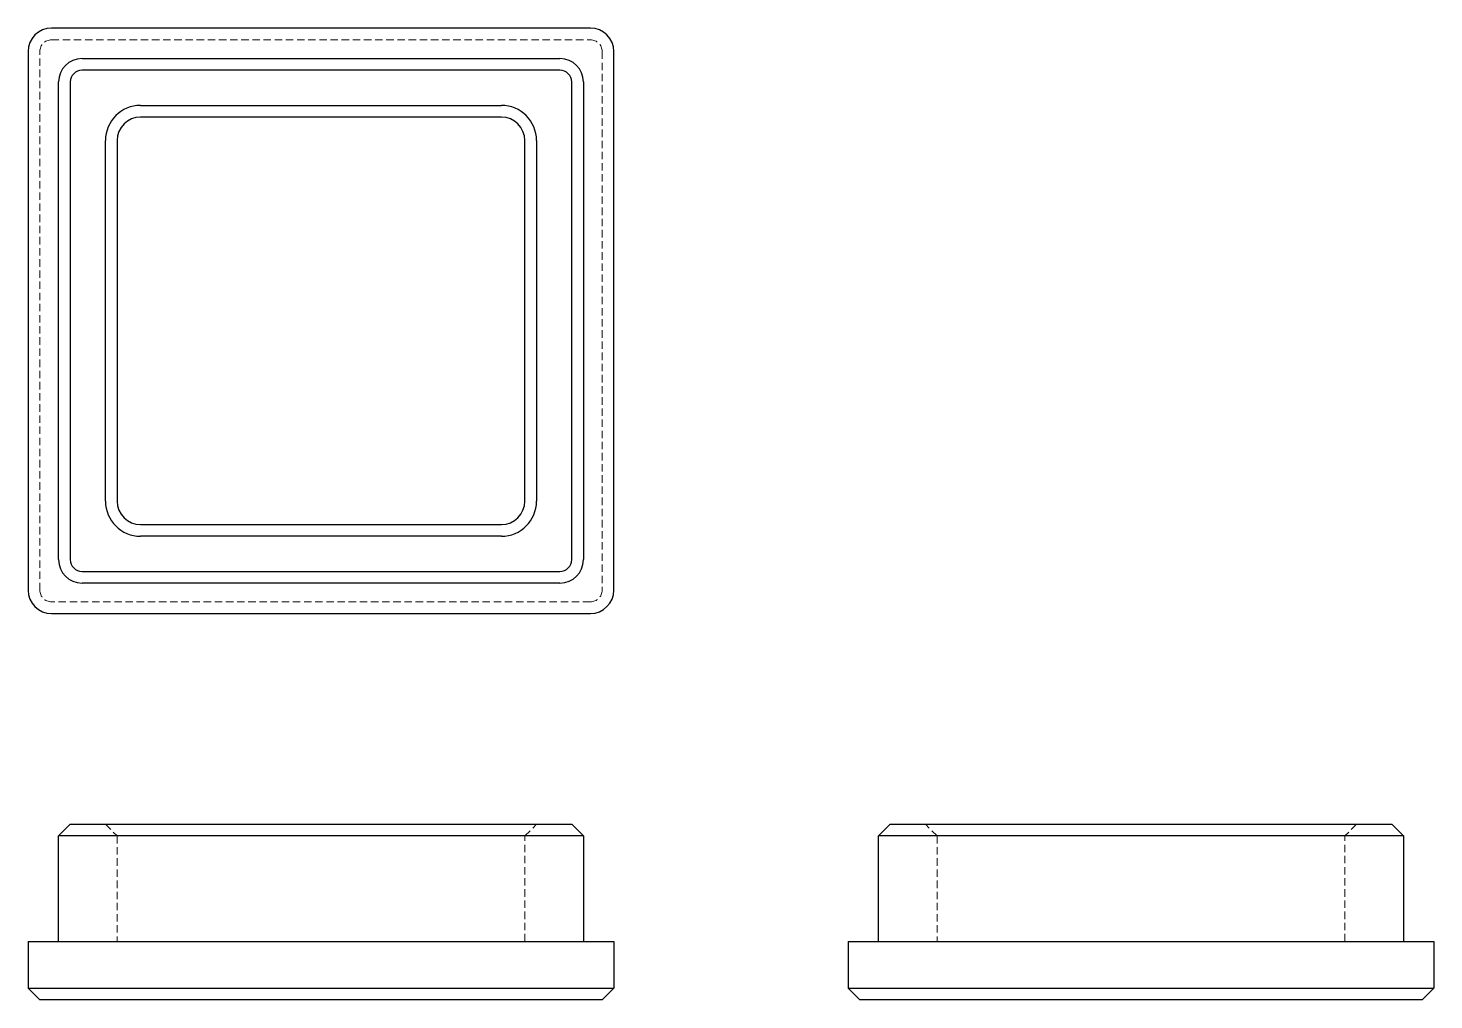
# Model space of a CAD drawing. Header units: millimetres. Extents: x 33 to 273, y 42 to 208.
import ezdxf

# ---------------------------------------------------------------- set-up
doc = ezdxf.new("R2010")
doc.units = ezdxf.units.MM
doc.linetypes.add('HIDDEN', pattern=[1.905, 1.27, -0.635])

msp = doc.modelspace()

# ---------------------------------------------------------------- linework, layer by layer
at = {"color": 7, "linetype": 'Continuous', "lineweight": 25}
for p, q in [((129, 208), (37, 208)), ((33, 204), (33, 112)), ((133, 112), (133, 204)), ((42.2, 202.8), (123.8, 202.8)), ((123.8, 200.8), (42.2, 200.8)), ((38.2, 117.2), (38.2, 198.8)), ((40.2, 198.8), (40.2, 117.2)), ((125.8, 117.2), (125.8, 198.8)), ((127.8, 198.8), (127.8, 117.2)), ((52.2, 194.8), (113.8, 194.8)), ((113.8, 192.8), (52.2, 192.8)), ((46.2, 127.2), (46.2, 188.8)), ((48.2, 188.8), (48.2, 127.2)), ((117.8, 127.2), (117.8, 188.8)), ((119.8, 188.8), (119.8, 127.2)), ((52.2, 123.2), (113.8, 123.2)), ((113.8, 121.2), (52.2, 121.2)), ((42.2, 115.2), (123.8, 115.2)), ((123.8, 113.2), (42.2, 113.2)), ((37, 108), (129, 108)), ((40.2, 72), (38.2, 70)), ((40.2, 72), (42.2, 72)), ((42.2, 72), (123.8, 72)), ((123.8, 72), (125.8, 72)), ((127.8, 70), (125.8, 72)), ((180.2, 72), (178.2, 70)), ((180.2, 72), (182.2, 72)), ((182.2, 72), (263.8, 72)), ((263.8, 72), (265.8, 72)), ((267.8, 70), (265.8, 72)), ((38.2, 52), (38.2, 70)), ((42.2, 70), (38.2, 70)), ((123.8, 70), (42.2, 70)), ((127.8, 70), (123.8, 70)), ((127.8, 70), (127.8, 52)), ((182.2, 70), (178.2, 70)), ((178.2, 52), (178.2, 70)), ((263.8, 70), (182.2, 70)), ((267.8, 70), (263.8, 70)), ((267.8, 70), (267.8, 52)), ((33, 52), (37, 52)), ((33, 52), (33, 44)), ((37, 52), (129, 52)), ((129, 52), (133, 52)), ((133, 52), (133, 44)), ((173, 52), (173, 44)), ((173, 52), (177, 52)), ((177, 52), (269, 52)), ((269, 52), (273, 52)), ((273, 52), (273, 44)), ((33, 44), (37, 44)), ((33, 44), (35, 42)), ((37, 44), (129, 44)), ((129, 44), (133, 44)), ((133, 44), (131, 42)), ((173, 44), (177, 44)), ((173, 44), (175, 42)), ((177, 44), (269, 44)), ((269, 44), (273, 44)), ((271, 42), (273, 44)), ((37, 42), (35, 42)), ((129, 42), (37, 42)), ((131, 42), (129, 42)), ((177, 42), (175, 42)), ((269, 42), (177, 42)), ((271, 42), (269, 42))]:
    msp.add_line(p, q, dxfattribs=at)
at = {"color": 7, "linetype": 'HIDDEN', "lineweight": 18}
for p, q in [((35, 112), (35, 204)), ((37, 206), (129, 206)), ((131, 204), (131, 112)), ((129, 110), (37, 110)), ((46.2, 72), (48.2, 70)), ((117.8, 70), (119.8, 72)), ((188.2, 70), (186.2, 72)), ((259.8, 72), (257.8, 70)), ((48.2, 70), (48.2, 52)), ((117.8, 52), (117.8, 70)), ((188.2, 70), (188.2, 52)), ((257.8, 52), (257.8, 70))]:
    msp.add_line(p, q, dxfattribs=at)
at = {"color": 7, "linetype": 'Continuous', "lineweight": 25}
for centre, radius, start, end in [((37, 204), 4, 90, 180), ((129, 204), 4, 0, 90), ((42.2, 198.8), 4, 90, 180), ((123.8, 198.8), 4, 0, 90), ((42.2, 198.8), 2, 90, 180), ((123.8, 198.8), 2, 0, 90), ((52.2, 188.8), 6, 90, 180), ((113.8, 188.8), 6, 0, 90), ((52.2, 188.8), 4, 90, 180), ((113.8, 188.8), 4, 0, 90), ((52.2, 127.2), 6, 180, 270), ((52.2, 127.2), 4, 180, 270), ((113.8, 127.2), 6, 270, 0), ((113.8, 127.2), 4, 270, 0), ((42.2, 117.2), 4, 180, 270), ((42.2, 117.2), 2, 180, 270), ((123.8, 117.2), 2, 270, 0), ((123.8, 117.2), 4, 270, 0), ((37, 112), 4, 180, 270), ((129, 112), 4, 270, 0)]:
    msp.add_arc(centre, radius, start, end, dxfattribs=at)
at = {"color": 7, "linetype": 'HIDDEN', "lineweight": 18}
for centre, start, end in [((37, 204), 90, 180), ((129, 204), 0, 90), ((37, 112), 180, 270), ((129, 112), 270, 0)]:
    msp.add_arc(centre, 2, start, end, dxfattribs=at)

doc.saveas('drawing.dxf')
